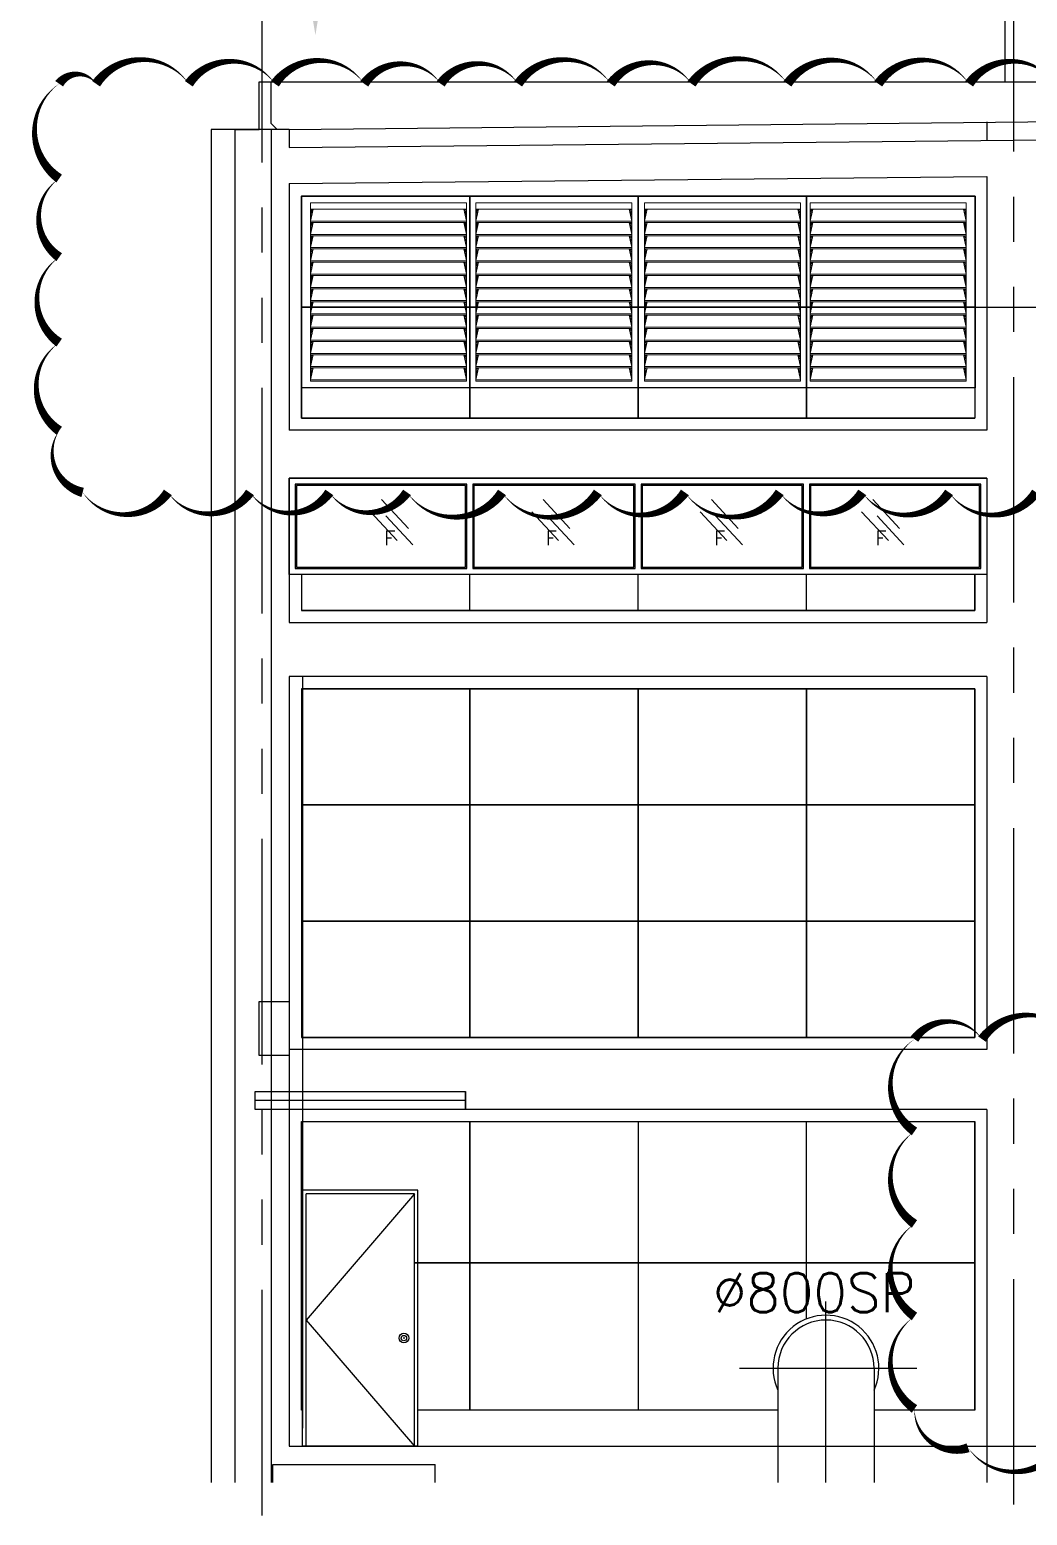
# Model space of a CAD drawing. Header units: inches. Extents: x 10298 to 58665, y -34908 to 21181.
# Drawn here: x 10359 to 18656, y -34908 to -22555 of the extents above; entities that cross this region are included whole.
import ezdxf
from ezdxf import colors
from ezdxf.entities.mleader import LeaderData, LeaderLine
from ezdxf.math import Vec2, Vec3

# ---------------------------------------------------------------- set-up
doc = ezdxf.new("R2010")
doc.units = ezdxf.units.IN
doc.header["$MEASUREMENT"] = 0
for name, pattern in [('CENTER', [2, 1.25, -0.25, 0.25, -0.25]), ('HIDDEN', [0.375, 0.25, -0.125]), ('HIDDEN2', [0.1875, 0.125, -0.0625]), ('PHANTOM', [2.5, 1.25, -0.25, 0.25, -0.25, 0.25, -0.25])]:
    doc.linetypes.add(name, pattern=pattern)
for name, color, linetype in [('1', 1, 'CENTER'), ('M-DIM', 8, 'Continuous'), ('M-HVAC-DUCT-NEW', 5, 'Continuous'), ('M-HVAC-PIPE-NEW', 6, 'HIDDEN2'), ('M-X-BKGD', 8, 'Continuous')]:
    doc.layers.add(name, color=color, linetype=linetype)
doc.layers.add('grid nos', color=253, linetype='Continuous', lineweight=0)
doc.styles.add('RomanS', font='romans.shx', dxfattribs={"width": 0.8})
doc.styles.add('SIMPLEX', font='simplex.shx')

# ---------------------------------------------------------------- blocks, each defined once
blk = doc.blocks.new('GRID 2')
at = {"layer": 'M-DIM', "linetype": 'PHANTOM', "ltscale": 1500}
for p, q in [((25732, -24502), (25732, -5108)), ((31982, -24412), (31982, -5108))]:
    blk.add_line(p, q, dxfattribs=at)
blk = doc.blocks.new('LOUVER 5')
at = {"color": 170, "ltscale": 10000}
blk.add_line((33449, 71081), (27841, 71081), dxfattribs=at)
at = {"layer": '1', "color": 170, "lineweight": 0}
for p, q in [((33442, 72675), (27841, 72675)), ((27841, 71081), (27841, 72675)), ((27841, 72675), (33449, 72675)), ((33449, 72675), (33449, 71081)), ((27918, 72620), (29216, 72620)), ((27918, 72620), (27918, 71136)), ((27918, 72620), (27918, 71136)), ((27918, 72565), (29216, 72565)), ((29216, 72620), (29216, 71136)), ((29293, 72620), (30590, 72620)), ((29293, 72620), (29293, 71136)), ((29293, 72565), (30590, 72565)), ((30590, 71136), (30590, 72620)), ((30590, 72620), (30590, 71136)), ((30695, 72620), (31992, 72620)), ((30695, 72620), (31992, 72620)), ((30695, 72620), (30695, 71136)), ((30695, 72565), (31992, 72565)), ((31992, 71136), (31992, 72620)), ((31992, 72620), (31992, 71136)), ((32075, 72620), (33372, 72620)), ((32075, 72620), (32075, 71136)), ((32075, 72620), (32075, 71136)), ((32075, 72565), (33372, 72565)), ((33372, 72620), (33372, 71136)), ((27918, 72466), (29216, 72466)), ((27918, 72455), (29216, 72455)), ((29293, 72466), (30590, 72466)), ((29293, 72455), (30590, 72455)), ((30695, 72466), (31992, 72466)), ((30695, 72455), (31992, 72455)), ((32075, 72466), (33372, 72466)), ((32075, 72455), (33372, 72455)), ((27918, 72356), (29216, 72356)), ((27918, 72345), (29216, 72345)), ((29293, 72356), (30590, 72356)), ((29293, 72345), (30590, 72345)), ((30695, 72356), (31992, 72356)), ((30695, 72345), (31992, 72345)), ((32075, 72356), (33372, 72356)), ((32075, 72345), (33372, 72345)), ((27918, 72246), (29216, 72246)), ((27918, 72235), (29216, 72235)), ((29293, 72246), (30590, 72246)), ((29293, 72235), (30590, 72235)), ((30695, 72246), (31992, 72246)), ((30695, 72235), (31992, 72235)), ((32075, 72246), (33372, 72246)), ((32075, 72235), (33372, 72235)), ((27918, 72136), (29216, 72136)), ((27918, 72125), (29216, 72125)), ((27918, 72026), (29216, 72026)), ((29293, 72136), (30590, 72136)), ((29293, 72125), (30590, 72125)), ((29293, 72026), (30590, 72026)), ((30695, 72136), (31992, 72136)), ((30695, 72125), (31992, 72125)), ((30695, 72026), (31992, 72026)), ((32075, 72136), (33372, 72136)), ((32075, 72125), (33372, 72125)), ((32075, 72026), (33372, 72026)), ((27918, 72015), (29216, 72015)), ((27918, 71916), (29216, 71916)), ((27918, 71905), (29216, 71905)), ((29293, 72015), (30590, 72015)), ((29293, 71916), (30590, 71916)), ((29293, 71905), (30590, 71905)), ((30695, 72015), (31992, 72015)), ((30695, 71916), (31992, 71916)), ((30695, 71905), (31992, 71905)), ((32075, 72015), (33372, 72015)), ((32075, 71916), (33372, 71916)), ((32075, 71905), (33372, 71905)), ((27918, 71806), (29216, 71806)), ((27918, 71795), (29216, 71795)), ((29293, 71806), (30590, 71806)), ((29293, 71795), (30590, 71795)), ((30695, 71806), (31992, 71806)), ((30695, 71795), (31992, 71795)), ((32075, 71806), (33372, 71806)), ((32075, 71795), (33372, 71795)), ((27918, 71696), (29216, 71696)), ((27918, 71685), (29216, 71685)), ((29293, 71696), (30590, 71696)), ((29293, 71685), (30590, 71685)), ((30695, 71696), (31992, 71696)), ((30695, 71685), (31992, 71685)), ((32075, 71696), (33372, 71696)), ((32075, 71685), (33372, 71685)), ((27918, 71586), (29216, 71586)), ((27918, 71575), (29216, 71575)), ((29293, 71586), (30590, 71586)), ((29293, 71575), (30590, 71575)), ((30695, 71586), (31992, 71586)), ((30695, 71575), (31992, 71575)), ((32075, 71586), (33372, 71586)), ((32075, 71575), (33372, 71575)), ((27918, 71477), (29216, 71477)), ((27918, 71466), (29216, 71466)), ((29293, 71477), (30590, 71477)), ((29293, 71466), (30590, 71466)), ((30695, 71477), (31992, 71477)), ((30695, 71466), (31992, 71466)), ((32075, 71477), (33372, 71477)), ((32075, 71466), (33372, 71466)), ((27918, 71367), (29216, 71367)), ((27918, 71356), (29216, 71356)), ((29293, 71367), (30590, 71367)), ((29293, 71356), (30590, 71356)), ((30695, 71367), (31992, 71367)), ((30695, 71356), (31992, 71356)), ((32075, 71367), (33372, 71367)), ((32075, 71356), (33372, 71356)), ((27918, 71257), (29216, 71257)), ((27918, 71246), (29216, 71246)), ((29293, 71257), (30590, 71257)), ((29293, 71246), (30590, 71246)), ((30695, 71257), (31992, 71257)), ((30695, 71246), (31992, 71246)), ((32075, 71257), (33372, 71257)), ((32075, 71246), (33372, 71246)), ((27918, 71147), (29216, 71147)), ((27918, 71136), (29216, 71136)), ((29293, 71147), (30590, 71147)), ((29293, 71136), (30590, 71136)), ((30695, 71147), (31992, 71147)), ((30695, 71136), (31992, 71136)), ((32075, 71147), (33372, 71147)), ((32075, 71136), (33372, 71136))]:
    blk.add_line(p, q, dxfattribs=at)
at = {"layer": 'grid nos', "color": 170, "linetype": 'Continuous', "ltscale": 10000}
for p, q in [((27918, 72556), (27928, 72565)), ((27918, 72541), (27940, 72563)), ((27918, 72527), (27935, 72544)), ((27918, 72512), (27931, 72525)), ((29194, 72563), (29196, 72565)), ((29197, 72551), (29210, 72565)), ((29199, 72539), (29216, 72556)), ((29202, 72527), (29216, 72541)), ((29205, 72516), (29216, 72527)), ((29207, 72504), (29216, 72512)), ((29293, 72556), (29302, 72565)), ((29293, 72541), (29314, 72563)), ((29293, 72527), (29310, 72544)), ((29293, 72512), (29306, 72525)), ((30569, 72563), (30570, 72565)), ((30571, 72551), (30585, 72565)), ((30574, 72539), (30590, 72556)), ((30576, 72527), (30590, 72541)), ((30579, 72516), (30590, 72527)), ((30582, 72504), (30590, 72512)), ((30695, 72556), (30704, 72565)), ((30695, 72541), (30716, 72563)), ((30695, 72527), (30712, 72544)), ((30695, 72512), (30708, 72525)), ((31970, 72563), (31972, 72565)), ((31973, 72551), (31987, 72565)), ((31976, 72539), (31992, 72556)), ((31978, 72527), (31992, 72541)), ((31981, 72516), (31992, 72527)), ((31984, 72504), (31992, 72512)), ((32075, 72556), (32084, 72565)), ((32075, 72541), (32096, 72563)), ((32075, 72527), (32092, 72544)), ((32075, 72512), (32088, 72525)), ((33350, 72563), (33352, 72565)), ((33353, 72551), (33367, 72565)), ((33356, 72539), (33372, 72556)), ((33358, 72527), (33372, 72541)), ((33361, 72516), (33372, 72527)), ((33364, 72504), (33372, 72512)), ((27918, 72497), (27927, 72506)), ((27918, 72483), (27923, 72488)), ((27918, 72468), (27919, 72469)), ((27918, 72454), (27920, 72455)), ((27918, 72439), (27934, 72455)), ((27918, 72424), (27938, 72444)), ((27918, 72410), (27934, 72425)), ((27918, 72395), (27929, 72407)), ((27918, 72381), (27925, 72388)), ((29195, 72448), (29203, 72455)), ((29198, 72436), (29216, 72454)), ((29201, 72424), (29216, 72439)), ((29203, 72412), (29216, 72424)), ((29206, 72400), (29216, 72410)), ((29209, 72388), (29216, 72395)), ((29210, 72492), (29216, 72497)), ((29213, 72480), (29216, 72483)), ((29215, 72468), (29216, 72468)), ((29293, 72497), (29302, 72506)), ((29293, 72483), (29297, 72488)), ((29293, 72468), (29293, 72469)), ((29293, 72454), (29294, 72455)), ((29293, 72439), (29309, 72455)), ((29293, 72424), (29312, 72444)), ((29293, 72410), (29308, 72425)), ((29293, 72395), (29304, 72407)), ((29293, 72381), (29300, 72388)), ((30570, 72448), (30577, 72455)), ((30572, 72436), (30590, 72454)), ((30575, 72424), (30590, 72439)), ((30578, 72412), (30590, 72424)), ((30580, 72400), (30590, 72410)), ((30583, 72388), (30590, 72395)), ((30584, 72492), (30590, 72497)), ((30587, 72480), (30590, 72483)), ((30590, 72468), (30590, 72468)), ((30695, 72497), (30703, 72506)), ((30695, 72483), (30699, 72488)), ((30695, 72468), (30695, 72469)), ((30695, 72454), (30696, 72455)), ((30695, 72439), (30711, 72455)), ((30695, 72424), (30714, 72444)), ((30695, 72410), (30710, 72425)), ((30695, 72395), (30706, 72407)), ((30695, 72381), (30702, 72388)), ((31972, 72448), (31979, 72455)), ((31974, 72436), (31992, 72454)), ((31977, 72424), (31992, 72439)), ((31980, 72412), (31992, 72424)), ((31982, 72400), (31992, 72410)), ((31985, 72388), (31992, 72395)), ((31986, 72492), (31992, 72497)), ((31989, 72480), (31992, 72483)), ((31992, 72468), (31992, 72468)), ((32075, 72497), (32083, 72506)), ((32075, 72483), (32079, 72488)), ((32075, 72468), (32075, 72469)), ((32075, 72454), (32076, 72455)), ((32075, 72439), (32091, 72455)), ((32075, 72424), (32094, 72444)), ((32075, 72410), (32090, 72425)), ((32075, 72395), (32086, 72407)), ((32075, 72381), (32082, 72388)), ((33352, 72448), (33359, 72455)), ((33354, 72436), (33372, 72454)), ((33357, 72424), (33372, 72439)), ((33360, 72412), (33372, 72424)), ((33362, 72400), (33372, 72410)), ((33365, 72388), (33372, 72395)), ((33366, 72492), (33372, 72497)), ((33369, 72480), (33372, 72483)), ((33372, 72468), (33372, 72468)), ((27918, 72366), (27921, 72369)), ((27918, 72337), (27926, 72345)), ((27918, 72322), (27940, 72344)), ((27918, 72308), (27936, 72325)), ((27918, 72293), (27932, 72307)), ((27918, 72279), (27927, 72288)), ((27918, 72264), (27923, 72269)), ((29194, 72344), (29195, 72345)), ((29196, 72332), (29209, 72345)), ((29199, 72321), (29216, 72337)), ((29202, 72309), (29216, 72322)), ((29204, 72297), (29216, 72308)), ((29207, 72285), (29216, 72293)), ((29210, 72273), (29216, 72279)), ((29211, 72376), (29216, 72381)), ((29212, 72261), (29216, 72264)), ((29214, 72364), (29216, 72366)), ((29293, 72366), (29295, 72369)), ((29293, 72337), (29301, 72345)), ((29293, 72322), (29314, 72344)), ((29293, 72308), (29310, 72325)), ((29293, 72293), (29306, 72307)), ((29293, 72279), (29302, 72288)), ((29293, 72264), (29298, 72269)), ((30568, 72344), (30569, 72345)), ((30571, 72332), (30584, 72345)), ((30574, 72321), (30590, 72337)), ((30576, 72309), (30590, 72322)), ((30579, 72297), (30590, 72308)), ((30582, 72285), (30590, 72293)), ((30584, 72273), (30590, 72279)), ((30586, 72376), (30590, 72381)), ((30587, 72261), (30590, 72264)), ((30588, 72364), (30590, 72366)), ((30695, 72366), (30697, 72369)), ((30695, 72337), (30703, 72345)), ((30695, 72322), (30716, 72344)), ((30695, 72308), (30712, 72325)), ((30695, 72293), (30708, 72307)), ((30695, 72279), (30704, 72288)), ((30695, 72264), (30700, 72269)), ((31970, 72344), (31971, 72345)), ((31973, 72332), (31986, 72345)), ((31976, 72321), (31992, 72337)), ((31978, 72309), (31992, 72322)), ((31981, 72297), (31992, 72308)), ((31983, 72285), (31992, 72293)), ((31986, 72273), (31992, 72279)), ((31988, 72376), (31992, 72381)), ((31989, 72261), (31992, 72264)), ((31990, 72364), (31992, 72366)), ((32075, 72366), (32077, 72369)), ((32075, 72337), (32083, 72345)), ((32075, 72322), (32096, 72344)), ((32075, 72308), (32092, 72325)), ((32075, 72293), (32088, 72307)), ((32075, 72279), (32084, 72288)), ((32075, 72264), (32080, 72269)), ((33350, 72344), (33351, 72345)), ((33353, 72332), (33366, 72345)), ((33355, 72321), (33372, 72337)), ((33358, 72309), (33372, 72322)), ((33361, 72297), (33372, 72308)), ((33363, 72285), (33372, 72293)), ((33366, 72273), (33372, 72279)), ((33368, 72376), (33372, 72381)), ((33369, 72261), (33372, 72264)), ((33370, 72364), (33372, 72366)), ((27918, 72250), (27919, 72250)), ((27918, 72235), (27918, 72235)), ((27918, 72220), (27933, 72235)), ((27918, 72206), (27938, 72226)), ((27918, 72191), (27934, 72207)), ((27918, 72177), (27930, 72188)), ((27918, 72162), (27926, 72169)), ((27918, 72147), (27921, 72151)), ((29195, 72229), (29201, 72235)), ((29198, 72217), (29216, 72235)), ((29200, 72205), (29216, 72220)), ((29203, 72193), (29216, 72206)), ((29206, 72181), (29216, 72191)), ((29208, 72169), (29216, 72177)), ((29211, 72157), (29216, 72162)), ((29214, 72145), (29216, 72148)), ((29215, 72249), (29216, 72250)), ((29293, 72250), (29294, 72250)), ((29293, 72235), (29293, 72235)), ((29293, 72220), (29307, 72235)), ((29293, 72206), (29312, 72226)), ((29293, 72191), (29308, 72207)), ((29293, 72177), (29304, 72188)), ((29293, 72162), (29300, 72169)), ((29293, 72147), (29296, 72151)), ((30569, 72229), (30576, 72235)), ((30572, 72217), (30590, 72235)), ((30575, 72205), (30590, 72220)), ((30577, 72193), (30590, 72206)), ((30580, 72181), (30590, 72191)), ((30583, 72169), (30590, 72177)), ((30585, 72157), (30590, 72162)), ((30588, 72145), (30590, 72148)), ((30589, 72249), (30590, 72250)), ((30695, 72250), (30696, 72250)), ((30695, 72235), (30695, 72235)), ((30695, 72220), (30709, 72235)), ((30695, 72206), (30714, 72226)), ((30695, 72191), (30710, 72207)), ((30695, 72177), (30706, 72188)), ((30695, 72162), (30702, 72169)), ((30695, 72147), (30698, 72151)), ((31971, 72229), (31978, 72235)), ((31974, 72217), (31992, 72235)), ((31977, 72205), (31992, 72220)), ((31979, 72193), (31992, 72206)), ((31982, 72181), (31992, 72191)), ((31985, 72169), (31992, 72177)), ((31987, 72157), (31992, 72162)), ((31990, 72145), (31992, 72148)), ((31991, 72249), (31992, 72250)), ((32075, 72250), (32075, 72250)), ((32075, 72235), (32075, 72235)), ((32075, 72220), (32089, 72235)), ((32075, 72206), (32094, 72226)), ((32075, 72191), (32090, 72207)), ((32075, 72177), (32086, 72188)), ((32075, 72162), (32082, 72169)), ((32075, 72147), (32078, 72151)), ((33351, 72229), (33358, 72235)), ((33354, 72217), (33372, 72235)), ((33357, 72205), (33372, 72220)), ((33359, 72193), (33372, 72206)), ((33362, 72181), (33372, 72191)), ((33365, 72169), (33372, 72177)), ((33367, 72157), (33372, 72162)), ((33370, 72145), (33372, 72148)), ((33371, 72249), (33372, 72250)), ((27918, 72118), (27925, 72125)), ((27918, 72104), (27940, 72125)), ((27918, 72089), (27936, 72107)), ((27918, 72075), (27932, 72088)), ((27918, 72060), (27928, 72070)), ((27918, 72045), (27924, 72051)), ((27918, 72031), (27919, 72032)), ((29196, 72114), (29208, 72125)), ((29199, 72102), (29216, 72118)), ((29202, 72090), (29216, 72104)), ((29204, 72078), (29216, 72089)), ((29207, 72066), (29216, 72075)), ((29210, 72054), (29216, 72060)), ((29212, 72042), (29216, 72045)), ((29215, 72030), (29216, 72031)), ((29293, 72118), (29300, 72125)), ((29293, 72104), (29314, 72125)), ((29293, 72089), (29311, 72107)), ((29293, 72075), (29306, 72088)), ((29293, 72060), (29302, 72070)), ((29293, 72045), (29298, 72051)), ((29293, 72031), (29294, 72032)), ((30571, 72114), (30582, 72125)), ((30573, 72102), (30590, 72118)), ((30576, 72090), (30590, 72104)), ((30579, 72078), (30590, 72089)), ((30581, 72066), (30590, 72075)), ((30584, 72054), (30590, 72060)), ((30587, 72042), (30590, 72045)), ((30589, 72030), (30590, 72031)), ((30695, 72118), (30701, 72125)), ((30695, 72104), (30716, 72125)), ((30695, 72089), (30713, 72107)), ((30695, 72075), (30708, 72088)), ((30695, 72060), (30704, 72070)), ((30695, 72045), (30700, 72051)), ((30695, 72031), (30696, 72032)), ((31973, 72114), (31984, 72125)), ((31975, 72102), (31992, 72118)), ((31978, 72090), (31992, 72104)), ((31981, 72078), (31992, 72089)), ((31983, 72066), (31992, 72075)), ((31986, 72054), (31992, 72060)), ((31989, 72042), (31992, 72045)), ((31991, 72030), (31992, 72031)), ((32075, 72118), (32081, 72125)), ((32075, 72104), (32096, 72125)), ((32075, 72089), (32092, 72107)), ((32075, 72075), (32088, 72088)), ((32075, 72060), (32084, 72070)), ((32075, 72045), (32080, 72051)), ((32075, 72031), (32076, 72032)), ((33353, 72114), (33364, 72125)), ((33355, 72102), (33372, 72118)), ((33358, 72090), (33372, 72104)), ((33361, 72078), (33372, 72089)), ((33363, 72066), (33372, 72075)), ((33366, 72054), (33372, 72060)), ((33368, 72042), (33372, 72045)), ((33371, 72030), (33372, 72031)), ((27918, 72002), (27932, 72015)), ((27918, 71987), (27938, 72007)), ((27918, 71973), (27934, 71989)), ((27918, 71958), (27930, 71970)), ((27918, 71943), (27926, 71951)), ((27918, 71929), (27922, 71932)), ((27918, 71900), (27924, 71905)), ((27918, 71885), (27938, 71905)), ((29195, 72010), (29200, 72015)), ((29196, 71895), (29207, 71905)), ((29197, 71998), (29215, 72015)), ((29199, 71883), (29216, 71900)), ((29200, 71986), (29216, 72002)), ((29203, 71974), (29216, 71987)), ((29205, 71962), (29216, 71973)), ((29208, 71950), (29216, 71958)), ((29211, 71938), (29216, 71943)), ((29213, 71927), (29216, 71929)), ((29293, 72002), (29306, 72015)), ((29293, 71987), (29313, 72007)), ((29293, 71973), (29309, 71989)), ((29293, 71958), (29305, 71970)), ((29293, 71943), (29300, 71951)), ((29293, 71929), (29296, 71932)), ((29293, 71900), (29298, 71905)), ((29293, 71885), (29313, 71905)), ((30569, 72010), (30574, 72015)), ((30570, 71895), (30581, 71905)), ((30572, 71998), (30589, 72015)), ((30573, 71883), (30590, 71900)), ((30575, 71986), (30590, 72002)), ((30577, 71974), (30590, 71987)), ((30580, 71962), (30590, 71973)), ((30583, 71950), (30590, 71958)), ((30585, 71938), (30590, 71943)), ((30588, 71927), (30590, 71929)), ((30695, 72002), (30708, 72015)), ((30695, 71987), (30715, 72007)), ((30695, 71973), (30711, 71989)), ((30695, 71958), (30706, 71970)), ((30695, 71943), (30702, 71951)), ((30695, 71929), (30698, 71932)), ((30695, 71900), (30700, 71905)), ((30695, 71885), (30715, 71905)), ((31971, 72010), (31976, 72015)), ((31972, 71895), (31983, 71905)), ((31974, 71998), (31991, 72015)), ((31975, 71883), (31992, 71900)), ((31977, 71986), (31992, 72002)), ((31979, 71974), (31992, 71987)), ((31982, 71962), (31992, 71973)), ((31984, 71950), (31992, 71958)), ((31987, 71938), (31992, 71943)), ((31990, 71927), (31992, 71929)), ((32075, 72002), (32088, 72015)), ((32075, 71987), (32095, 72007)), ((32075, 71973), (32091, 71989)), ((32075, 71958), (32086, 71970)), ((32075, 71943), (32082, 71951)), ((32075, 71929), (32078, 71932)), ((32075, 71900), (32080, 71905)), ((32075, 71885), (32095, 71905)), ((33351, 72010), (33356, 72015)), ((33352, 71895), (33363, 71905)), ((33354, 71998), (33371, 72015)), ((33355, 71883), (33372, 71900)), ((33356, 71986), (33372, 72002)), ((33359, 71974), (33372, 71987)), ((33362, 71962), (33372, 71973)), ((33364, 71950), (33372, 71958)), ((33367, 71938), (33372, 71943)), ((33370, 71927), (33372, 71929)), ((27918, 71871), (27936, 71889)), ((27918, 71856), (27932, 71870)), ((27918, 71841), (27928, 71851)), ((27918, 71827), (27924, 71833)), ((27918, 71812), (27920, 71814)), ((27918, 71783), (27931, 71795)), ((27918, 71768), (27939, 71789)), ((27918, 71754), (27935, 71770)), ((29195, 71791), (29199, 71795)), ((29197, 71779), (29213, 71795)), ((29200, 71767), (29216, 71783)), ((29201, 71871), (29216, 71885)), ((29204, 71859), (29216, 71871)), ((29207, 71847), (29216, 71856)), ((29209, 71835), (29216, 71841)), ((29212, 71823), (29216, 71827)), ((29215, 71811), (29216, 71812)), ((29293, 71871), (29311, 71889)), ((29293, 71856), (29307, 71870)), ((29293, 71841), (29303, 71851)), ((29293, 71827), (29298, 71833)), ((29293, 71812), (29294, 71814)), ((29293, 71783), (29305, 71795)), ((29293, 71768), (29313, 71789)), ((29293, 71754), (29309, 71770)), ((30569, 71791), (30573, 71795)), ((30572, 71779), (30588, 71795)), ((30574, 71767), (30590, 71783)), ((30576, 71871), (30590, 71885)), ((30578, 71859), (30590, 71871)), ((30581, 71847), (30590, 71856)), ((30584, 71835), (30590, 71841)), ((30586, 71823), (30590, 71827)), ((30589, 71811), (30590, 71812)), ((30695, 71871), (30713, 71889)), ((30695, 71856), (30709, 71870)), ((30695, 71841), (30705, 71851)), ((30695, 71827), (30700, 71833)), ((30695, 71812), (30696, 71814)), ((30695, 71783), (30707, 71795)), ((30695, 71768), (30715, 71789)), ((30695, 71754), (30711, 71770)), ((31971, 71791), (31975, 71795)), ((31974, 71779), (31990, 71795)), ((31976, 71767), (31992, 71783)), ((31978, 71871), (31992, 71885)), ((31980, 71859), (31992, 71871)), ((31983, 71847), (31992, 71856)), ((31986, 71835), (31992, 71841)), ((31988, 71823), (31992, 71827)), ((31991, 71811), (31992, 71812)), ((32075, 71871), (32093, 71889)), ((32075, 71856), (32089, 71870)), ((32075, 71841), (32084, 71851)), ((32075, 71827), (32080, 71833)), ((32075, 71812), (32076, 71814)), ((32075, 71783), (32087, 71795)), ((32075, 71768), (32095, 71789)), ((32075, 71754), (32091, 71770)), ((33351, 71791), (33355, 71795)), ((33354, 71779), (33370, 71795)), ((33356, 71767), (33372, 71783)), ((33358, 71871), (33372, 71885)), ((33360, 71859), (33372, 71871)), ((33363, 71847), (33372, 71856)), ((33366, 71835), (33372, 71841)), ((33368, 71823), (33372, 71827)), ((33371, 71811), (33372, 71812)), ((27918, 71739), (27930, 71752)), ((27918, 71725), (27926, 71733)), ((27918, 71710), (27922, 71714)), ((27918, 71681), (27923, 71685)), ((27918, 71666), (27937, 71685)), ((27918, 71652), (27937, 71671)), ((27918, 71637), (27933, 71652)), ((29196, 71676), (29205, 71685)), ((29198, 71664), (29216, 71681)), ((29201, 71652), (29216, 71666)), ((29203, 71755), (29216, 71768)), ((29204, 71640), (29216, 71652)), ((29205, 71743), (29216, 71754)), ((29208, 71732), (29216, 71739)), ((29210, 71720), (29216, 71725)), ((29213, 71708), (29216, 71710)), ((29293, 71739), (29305, 71752)), ((29293, 71725), (29301, 71733)), ((29293, 71710), (29297, 71714)), ((29293, 71681), (29297, 71685)), ((29293, 71666), (29312, 71685)), ((29293, 71652), (29311, 71671)), ((29293, 71637), (29307, 71652)), ((30570, 71676), (30580, 71685)), ((30573, 71664), (30590, 71681)), ((30576, 71652), (30590, 71666)), ((30577, 71755), (30590, 71768)), ((30578, 71640), (30590, 71652)), ((30580, 71743), (30590, 71754)), ((30582, 71732), (30590, 71739)), ((30585, 71720), (30590, 71725)), ((30588, 71708), (30590, 71710)), ((30695, 71739), (30707, 71752)), ((30695, 71725), (30703, 71733)), ((30695, 71710), (30698, 71714)), ((30695, 71681), (30699, 71685)), ((30695, 71666), (30714, 71685)), ((30695, 71652), (30713, 71671)), ((30695, 71637), (30709, 71652)), ((31972, 71676), (31982, 71685)), ((31975, 71664), (31992, 71681)), ((31977, 71652), (31992, 71666)), ((31979, 71755), (31992, 71768)), ((31980, 71640), (31992, 71652)), ((31982, 71743), (31992, 71754)), ((31984, 71732), (31992, 71739)), ((31987, 71720), (31992, 71725)), ((31990, 71708), (31992, 71710)), ((32075, 71739), (32087, 71752)), ((32075, 71725), (32083, 71733)), ((32075, 71710), (32078, 71714)), ((32075, 71681), (32079, 71685)), ((32075, 71666), (32094, 71685)), ((32075, 71652), (32093, 71671)), ((32075, 71637), (32089, 71652)), ((33352, 71676), (33362, 71685)), ((33355, 71664), (33372, 71681)), ((33357, 71652), (33372, 71666)), ((33359, 71755), (33372, 71768)), ((33360, 71640), (33372, 71652)), ((33362, 71743), (33372, 71754)), ((33364, 71732), (33372, 71739)), ((33367, 71720), (33372, 71725)), ((33369, 71708), (33372, 71710)), ((27918, 71623), (27929, 71633)), ((27918, 71608), (27924, 71614)), ((27918, 71594), (27920, 71596)), ((27918, 71564), (27929, 71575)), ((27918, 71550), (27939, 71571)), ((27918, 71535), (27935, 71552)), ((27918, 71521), (27931, 71533)), ((29194, 71572), (29198, 71575)), ((29197, 71560), (29212, 71575)), ((29200, 71548), (29216, 71564)), ((29202, 71536), (29216, 71550)), ((29205, 71525), (29216, 71535)), ((29206, 71628), (29216, 71637)), ((29209, 71616), (29216, 71623)), ((29212, 71604), (29216, 71608)), ((29214, 71592), (29216, 71594)), ((29293, 71623), (29303, 71633)), ((29293, 71608), (29299, 71614)), ((29293, 71594), (29295, 71596)), ((29293, 71564), (29304, 71575)), ((29293, 71550), (29314, 71571)), ((29293, 71535), (29309, 71552)), ((29293, 71521), (29305, 71533)), ((30569, 71572), (30572, 71575)), ((30571, 71560), (30587, 71575)), ((30574, 71548), (30590, 71564)), ((30577, 71536), (30590, 71550)), ((30579, 71525), (30590, 71535)), ((30581, 71628), (30590, 71637)), ((30584, 71616), (30590, 71623)), ((30586, 71604), (30590, 71608)), ((30589, 71592), (30590, 71594)), ((30695, 71623), (30705, 71633)), ((30695, 71608), (30701, 71614)), ((30695, 71594), (30697, 71596)), ((30695, 71564), (30706, 71575)), ((30695, 71550), (30715, 71571)), ((30695, 71535), (30711, 71552)), ((30695, 71521), (30707, 71533)), ((31971, 71572), (31974, 71575)), ((31973, 71560), (31989, 71575)), ((31976, 71548), (31992, 71564)), ((31979, 71536), (31992, 71550)), ((31981, 71525), (31992, 71535)), ((31983, 71628), (31992, 71637)), ((31985, 71616), (31992, 71623)), ((31988, 71604), (31992, 71608)), ((31991, 71592), (31992, 71594)), ((32075, 71623), (32085, 71633)), ((32075, 71608), (32081, 71614)), ((32075, 71594), (32077, 71596)), ((32075, 71564), (32086, 71575)), ((32075, 71550), (32095, 71571)), ((32075, 71535), (32091, 71552)), ((32075, 71521), (32087, 71533)), ((33351, 71572), (33354, 71575)), ((33353, 71560), (33368, 71575)), ((33356, 71548), (33372, 71564)), ((33359, 71536), (33372, 71550)), ((33361, 71525), (33372, 71535)), ((33363, 71628), (33372, 71637)), ((33365, 71616), (33372, 71623)), ((33368, 71604), (33372, 71608)), ((33371, 71592), (33372, 71594)), ((27918, 71506), (27927, 71514)), ((27918, 71491), (27922, 71496)), ((27918, 71477), (27918, 71477)), ((27918, 71462), (27921, 71466)), ((27918, 71448), (27936, 71466)), ((27918, 71433), (27937, 71452)), ((27918, 71419), (27933, 71433)), ((27918, 71404), (27929, 71415)), ((29196, 71457), (29204, 71466)), ((29198, 71445), (29216, 71462)), ((29201, 71433), (29216, 71448)), ((29204, 71421), (29216, 71433)), ((29206, 71409), (29216, 71419)), ((29208, 71513), (29216, 71521)), ((29209, 71397), (29216, 71404)), ((29210, 71501), (29216, 71506)), ((29213, 71489), (29216, 71491)), ((29216, 71477), (29216, 71477)), ((29293, 71506), (29301, 71514)), ((29293, 71491), (29297, 71496)), ((29293, 71477), (29293, 71477)), ((29293, 71462), (29296, 71466)), ((29293, 71448), (29310, 71466)), ((29293, 71433), (29312, 71452)), ((29293, 71419), (29307, 71433)), ((29293, 71404), (29303, 71415)), ((30570, 71457), (30579, 71466)), ((30573, 71445), (30590, 71462)), ((30575, 71433), (30590, 71448)), ((30578, 71421), (30590, 71433)), ((30581, 71409), (30590, 71419)), ((30582, 71513), (30590, 71521)), ((30583, 71397), (30590, 71404)), ((30585, 71501), (30590, 71506)), ((30587, 71489), (30590, 71491)), ((30590, 71477), (30590, 71477)), ((30695, 71506), (30703, 71514)), ((30695, 71491), (30699, 71496)), ((30695, 71477), (30695, 71477)), ((30695, 71462), (30698, 71466)), ((30695, 71448), (30712, 71466)), ((30695, 71433), (30714, 71452)), ((30695, 71419), (30709, 71433)), ((30695, 71404), (30705, 71415)), ((31972, 71457), (31981, 71466)), ((31975, 71445), (31992, 71462)), ((31977, 71433), (31992, 71448)), ((31980, 71421), (31992, 71433)), ((31983, 71409), (31992, 71419)), ((31984, 71513), (31992, 71521)), ((31985, 71397), (31992, 71404)), ((31987, 71501), (31992, 71506)), ((31989, 71489), (31992, 71491)), ((31992, 71477), (31992, 71477)), ((32075, 71506), (32083, 71514)), ((32075, 71491), (32079, 71496)), ((32075, 71477), (32075, 71477)), ((32075, 71462), (32078, 71466)), ((32075, 71448), (32092, 71466)), ((32075, 71433), (32094, 71452)), ((32075, 71419), (32089, 71433)), ((32075, 71404), (32085, 71415)), ((33352, 71457), (33361, 71466)), ((33355, 71445), (33372, 71462)), ((33357, 71433), (33372, 71448)), ((33360, 71421), (33372, 71433)), ((33363, 71409), (33372, 71419)), ((33364, 71513), (33372, 71521)), ((33365, 71397), (33372, 71404)), ((33367, 71501), (33372, 71506)), ((33369, 71489), (33372, 71491)), ((33372, 71477), (33372, 71477)), ((27918, 71389), (27925, 71396)), ((27918, 71375), (27921, 71377)), ((27918, 71346), (27928, 71356)), ((27918, 71331), (27939, 71352)), ((27918, 71317), (27935, 71334)), ((27918, 71302), (27931, 71315)), ((27918, 71287), (27927, 71296)), ((27918, 71273), (27923, 71277)), ((29194, 71353), (29196, 71356)), ((29197, 71341), (29211, 71356)), ((29199, 71330), (29216, 71346)), ((29202, 71318), (29216, 71331)), ((29205, 71306), (29216, 71317)), ((29207, 71294), (29216, 71302)), ((29210, 71282), (29216, 71287)), ((29211, 71385), (29216, 71389)), ((29214, 71373), (29216, 71375)), ((29293, 71389), (29299, 71396)), ((29293, 71375), (29295, 71377)), ((29293, 71346), (29302, 71356)), ((29293, 71331), (29314, 71352)), ((29293, 71317), (29310, 71334)), ((29293, 71302), (29306, 71315)), ((29293, 71287), (29301, 71296)), ((29293, 71273), (29297, 71277)), ((30569, 71353), (30571, 71356)), ((30571, 71341), (30585, 71356)), ((30574, 71330), (30590, 71346)), ((30577, 71318), (30590, 71331)), ((30579, 71306), (30590, 71317)), ((30582, 71294), (30590, 71302)), ((30584, 71282), (30590, 71287)), ((30586, 71385), (30590, 71389)), ((30589, 71373), (30590, 71375)), ((30695, 71389), (30701, 71396)), ((30695, 71375), (30697, 71377)), ((30695, 71346), (30704, 71356)), ((30695, 71331), (30716, 71352)), ((30695, 71317), (30712, 71334)), ((30695, 71302), (30708, 71315)), ((30695, 71287), (30703, 71296)), ((30695, 71273), (30699, 71277)), ((31971, 71353), (31973, 71356)), ((31973, 71341), (31987, 71356)), ((31976, 71330), (31992, 71346)), ((31978, 71318), (31992, 71331)), ((31981, 71306), (31992, 71317)), ((31984, 71294), (31992, 71302)), ((31986, 71282), (31992, 71287)), ((31988, 71385), (31992, 71389)), ((31991, 71373), (31992, 71375)), ((32075, 71389), (32081, 71396)), ((32075, 71375), (32077, 71377)), ((32075, 71346), (32084, 71356)), ((32075, 71331), (32096, 71352)), ((32075, 71317), (32092, 71334)), ((32075, 71302), (32087, 71315)), ((32075, 71287), (32083, 71296)), ((32075, 71273), (32079, 71277)), ((33350, 71353), (33353, 71356)), ((33353, 71341), (33367, 71356)), ((33356, 71330), (33372, 71346)), ((33358, 71318), (33372, 71331)), ((33361, 71306), (33372, 71317)), ((33364, 71294), (33372, 71302)), ((33366, 71282), (33372, 71287)), ((33368, 71385), (33372, 71389)), ((33370, 71373), (33372, 71375)), ((27918, 71258), (27919, 71259)), ((27918, 71244), (27920, 71246)), ((27918, 71229), (27935, 71246)), ((27918, 71214), (27938, 71234)), ((27918, 71200), (27933, 71215)), ((27918, 71185), (27929, 71196)), ((27918, 71171), (27925, 71178)), ((27918, 71156), (27921, 71159)), ((29195, 71238), (29203, 71246)), ((29198, 71226), (29216, 71244)), ((29201, 71214), (29216, 71229)), ((29203, 71202), (29216, 71215)), ((29206, 71190), (29216, 71200)), ((29209, 71178), (29216, 71185)), ((29211, 71166), (29216, 71171)), ((29213, 71270), (29216, 71273)), ((29214, 71154), (29216, 71156)), ((29215, 71258), (29216, 71258)), ((29293, 71258), (29293, 71259)), ((29293, 71244), (29295, 71246)), ((29293, 71229), (29309, 71246)), ((29293, 71214), (29312, 71234)), ((29293, 71200), (29308, 71215)), ((29293, 71185), (29304, 71196)), ((29293, 71171), (29300, 71178)), ((29293, 71156), (29295, 71159)), ((30570, 71238), (30577, 71246)), ((30572, 71226), (30590, 71244)), ((30575, 71214), (30590, 71229)), ((30578, 71202), (30590, 71215)), ((30580, 71190), (30590, 71200)), ((30583, 71178), (30590, 71185)), ((30586, 71166), (30590, 71171)), ((30587, 71270), (30590, 71273)), ((30588, 71154), (30590, 71156)), ((30590, 71258), (30590, 71258)), ((30695, 71258), (30695, 71259)), ((30695, 71244), (30697, 71246)), ((30695, 71229), (30711, 71246)), ((30695, 71214), (30714, 71234)), ((30695, 71200), (30710, 71215)), ((30695, 71185), (30706, 71196)), ((30695, 71171), (30701, 71178)), ((30695, 71156), (30697, 71159)), ((31972, 71238), (31979, 71246)), ((31974, 71226), (31992, 71244)), ((31977, 71214), (31992, 71229)), ((31980, 71202), (31992, 71215)), ((31982, 71190), (31992, 71200)), ((31985, 71178), (31992, 71185)), ((31988, 71166), (31992, 71171)), ((31989, 71270), (31992, 71273)), ((31990, 71154), (31992, 71156)), ((31992, 71258), (31992, 71258)), ((32075, 71258), (32075, 71259)), ((32075, 71244), (32076, 71246)), ((32075, 71229), (32091, 71246)), ((32075, 71214), (32094, 71234)), ((32075, 71200), (32090, 71215)), ((32075, 71185), (32086, 71196)), ((32075, 71171), (32081, 71178)), ((32075, 71156), (32077, 71159)), ((33352, 71238), (33359, 71246)), ((33354, 71226), (33372, 71244)), ((33357, 71214), (33372, 71229)), ((33360, 71202), (33372, 71215)), ((33362, 71190), (33372, 71200)), ((33365, 71178), (33372, 71185)), ((33368, 71166), (33372, 71171)), ((33369, 71270), (33372, 71273)), ((33370, 71154), (33372, 71156)), ((33372, 71258), (33372, 71258))]:
    blk.add_line(p, q, dxfattribs=at)
at = {"layer": 'grid nos', "color": 170, "linetype": 'HIDDEN', "ltscale": 10000}
for p, q in [((27940, 72565), (27918, 72466)), ((29194, 72565), (29216, 72466)), ((29315, 72565), (29293, 72466)), ((30568, 72565), (30590, 72466)), ((30717, 72565), (30695, 72466)), ((31970, 72565), (31992, 72466)), ((32096, 72565), (32075, 72466)), ((33350, 72565), (33372, 72466)), ((27940, 72455), (27918, 72356)), ((29194, 72455), (29216, 72356)), ((29315, 72455), (29293, 72356)), ((30568, 72455), (30590, 72356)), ((30717, 72455), (30695, 72356)), ((31970, 72455), (31992, 72356)), ((32096, 72455), (32075, 72356)), ((33350, 72455), (33372, 72356)), ((27940, 72345), (27918, 72246)), ((29194, 72345), (29216, 72246)), ((29315, 72345), (29293, 72246)), ((30568, 72345), (30590, 72246)), ((30717, 72345), (30695, 72246)), ((31970, 72345), (31992, 72246)), ((32096, 72345), (32075, 72246)), ((33350, 72345), (33372, 72246)), ((27940, 72235), (27918, 72136)), ((29194, 72235), (29216, 72136)), ((29315, 72235), (29293, 72136)), ((30568, 72235), (30590, 72136)), ((30717, 72235), (30695, 72136)), ((31970, 72235), (31992, 72136)), ((32096, 72235), (32075, 72136)), ((33350, 72235), (33372, 72136)), ((27940, 72125), (27918, 72026)), ((29194, 72125), (29216, 72026)), ((29315, 72125), (29293, 72026)), ((30568, 72125), (30590, 72026)), ((30717, 72125), (30695, 72026)), ((31970, 72125), (31992, 72026)), ((32096, 72125), (32075, 72026)), ((33350, 72125), (33372, 72026)), ((27940, 72015), (27918, 71916)), ((27940, 71905), (27918, 71806)), ((29194, 72015), (29216, 71916)), ((29194, 71905), (29216, 71806)), ((29315, 72015), (29293, 71916)), ((29315, 71905), (29293, 71806)), ((30568, 72015), (30590, 71916)), ((30568, 71905), (30590, 71806)), ((30717, 72015), (30695, 71916)), ((30717, 71905), (30695, 71806)), ((31970, 72015), (31992, 71916)), ((31970, 71905), (31992, 71806)), ((32096, 72015), (32075, 71916)), ((32096, 71905), (32075, 71806)), ((33350, 72015), (33372, 71916)), ((33350, 71905), (33372, 71806)), ((27940, 71795), (27918, 71696)), ((29194, 71795), (29216, 71696)), ((29315, 71795), (29293, 71696)), ((30568, 71795), (30590, 71696)), ((30717, 71795), (30695, 71696)), ((31970, 71795), (31992, 71696)), ((32096, 71795), (32075, 71696)), ((33350, 71795), (33372, 71696)), ((27940, 71685), (27918, 71586)), ((29194, 71685), (29216, 71586)), ((29315, 71685), (29293, 71586)), ((30568, 71685), (30590, 71586)), ((30717, 71685), (30695, 71586)), ((31970, 71685), (31992, 71586)), ((32096, 71685), (32075, 71586)), ((33350, 71685), (33372, 71586)), ((27940, 71575), (27918, 71477)), ((29194, 71575), (29216, 71477)), ((29315, 71575), (29293, 71477)), ((30568, 71575), (30590, 71477)), ((30717, 71575), (30695, 71477)), ((31970, 71575), (31992, 71477)), ((32096, 71575), (32075, 71477)), ((33350, 71575), (33372, 71477)), ((27940, 71466), (27918, 71367)), ((29194, 71466), (29216, 71367)), ((29315, 71466), (29293, 71367)), ((30568, 71466), (30590, 71367)), ((30717, 71466), (30695, 71367)), ((31970, 71466), (31992, 71367)), ((32096, 71466), (32075, 71367)), ((33350, 71466), (33372, 71367)), ((27940, 71356), (27918, 71257)), ((29194, 71356), (29216, 71257)), ((29315, 71356), (29293, 71257)), ((30568, 71356), (30590, 71257)), ((30717, 71356), (30695, 71257)), ((31970, 71356), (31992, 71257)), ((32096, 71356), (32075, 71257)), ((33350, 71356), (33372, 71257)), ((27918, 71147), (27918, 71246)), ((27918, 71246), (27940, 71246)), ((27940, 71246), (27918, 71147)), ((29216, 71246), (29194, 71246)), ((29194, 71246), (29216, 71147)), ((29216, 71147), (29216, 71246)), ((29293, 71147), (29293, 71246)), ((29293, 71246), (29315, 71246)), ((29315, 71246), (29293, 71147)), ((30590, 71246), (30568, 71246)), ((30568, 71246), (30590, 71147)), ((30590, 71147), (30590, 71246)), ((30695, 71147), (30695, 71246)), ((30695, 71246), (30717, 71246)), ((30717, 71246), (30695, 71147)), ((31992, 71246), (31970, 71246)), ((31970, 71246), (31992, 71147)), ((31992, 71147), (31992, 71246)), ((32075, 71147), (32075, 71246)), ((32075, 71246), (32096, 71246)), ((32096, 71246), (32075, 71147)), ((33372, 71246), (33350, 71246)), ((33350, 71246), (33372, 71147)), ((33372, 71147), (33372, 71246))]:
    blk.add_line(p, q, dxfattribs=at)

msp = doc.modelspace()

# ---------------------------------------------------------------- linework, layer by layer
at = {"layer": 'M-HVAC-DUCT-NEW', "color": 2}
for points in [[(18889, -23004, 0, 80, 0.520567), (18172, -23004, 0, 80, 0.520567), (17416, -23004, 0, 80, 0.520567), (16661, -23004, 0, 80, 0.520567), (15863, -23004, 0, 80, 0.520567), (15192, -23004, 0, 80, 0.520567), (14421, -23004, 0, 80, 0.520567), (13777, -23004, 0, 80, 0.520567), (13141, -23004, 0, 80, 0.520567), (12398, -23004, 0, 80, 0.520567), (11682, -23004, 0, 80, 0.520567), (10911, -23004, 0, 80, 0.520567), (10604, -23004, 0, 80, 0.520567), (10604, -23792, 0, 80, 0.520567), (10604, -24446, 0, 80, 0.520567), (10604, -25157, 0, 80, 0.520567), (10604, -25889, 0, 80, 0.520567), (10799, -26402, 0, 80, 0.520567), (11508, -26402, 0, 80, 0.520567), (12191, -26402, 0, 80, 0.520567), (12851, -26402, 0, 80, 0.520567), (13497, -26402, 0, 80, 0.520567), (14287, -26402, 0, 80, 0.520567), (15084, -26402, 0, 80, 0.520567), (15808, -26402, 0, 80, 0.520567), (16597, -26402, 0, 80, 0.520567), (17283, -26402, 0, 80, 0.520567), (18005, -26402, 0, 80, 0.520567), (18729, -26402, 0, 80, 0.520567)], [(19048, -30948, 0, 76.9, 0.520567), (18279, -30948, 0, 76.9, 0.520567), (17717, -30948, 0, 76.9, 0.520567), (17717, -31716, 0, 76.9, 0.520567), (17717, -32485, 0, 76.9, 0.520567), (17717, -33254, 0, 76.9, 0.520567), (17717, -34023, 0, 76.9, 0.520567), (18163, -34346, 0, 76.9, 0.520567), (18932, -34346, 0, 76.9, 0.520567)]]:
    msp.add_lwpolyline(points, format="xyseb", dxfattribs=at)
at = {"layer": 'M-X-BKGD'}
for p, q in [((18468, -21758), (18468, -22988)), ((12268, -22988), (24818, -22988)), ((12268, -23384), (12268, -22988)), ((12368, -23334), (12368, -22988)), ((12368, -23334), (12418, -23384)), ((12518, -23384), (24568, -23261)), ((18318, -23320), (18318, -23475)), ((11868, -23384), (11868, -34634)), ((12068, -23384), (11868, -23384)), ((12068, -34634), (12068, -23384)), ((12518, -23384), (12068, -23384)), ((12518, -23384), (12068, -23384)), ((12068, -23384), (12268, -23384)), ((12368, -23384), (12368, -34634)), ((12518, -23384), (12518, -23534)), ((18543, -23472), (24570, -23411)), ((12518, -23534), (18543, -23472)), ((12518, -23834), (18318, -23775)), ((12518, -23834), (12518, -25884)), ((18318, -23775), (18318, -25884)), ((12618, -23938), (12618, -25784)), ((18218, -23938), (12618, -23938)), ((12618, -23938), (14018, -23938)), ((12618, -24861), (12618, -23938)), ((12618, -23938), (14018, -23938)), ((12618, -25784), (12618, -23938)), ((14018, -23938), (14018, -25784)), ((14018, -23938), (15418, -23938)), ((14018, -24861), (14018, -23938)), ((14018, -23938), (14018, -24861)), ((14018, -23938), (15418, -23938)), ((14018, -25784), (14018, -23938)), ((14018, -23938), (14018, -25784)), ((15418, -23938), (15418, -25784)), ((15418, -23938), (16818, -23938)), ((15418, -24861), (15418, -23938)), ((15418, -23938), (15418, -24861)), ((15418, -23938), (16818, -23938)), ((15418, -25784), (15418, -23938)), ((15418, -23938), (15418, -25784)), ((16818, -23938), (16818, -25784)), ((16818, -23938), (18218, -23938)), ((16818, -24861), (16818, -23938)), ((16818, -23938), (16818, -24861)), ((16818, -23938), (18218, -23938)), ((16818, -25784), (16818, -23938)), ((16818, -23938), (16818, -25784)), ((18218, -23938), (18218, -25784)), ((18218, -23938), (18218, -24861)), ((18218, -23938), (18218, -25784)), ((12618, -24861), (24468, -24861)), ((14018, -24861), (12618, -24861)), ((12618, -24861), (14018, -24861)), ((12618, -25784), (12618, -24861)), ((14018, -24861), (15418, -24861)), ((14018, -25784), (14018, -24861)), ((15418, -24861), (14018, -24861)), ((14018, -24861), (14018, -25784)), ((16818, -24861), (15418, -24861)), ((15418, -24861), (16818, -24861)), ((15418, -25784), (15418, -24861)), ((15418, -24861), (15418, -25784)), ((16818, -24861), (18218, -24861)), ((16818, -25784), (16818, -24861)), ((18218, -24861), (16818, -24861)), ((16818, -24861), (16818, -25784)), ((18218, -24861), (18218, -25784)), ((12618, -25784), (18218, -25784)), ((14018, -25784), (12618, -25784)), ((14018, -25784), (12618, -25784)), ((15418, -25784), (14018, -25784)), ((15418, -25784), (14018, -25784)), ((16818, -25784), (15418, -25784)), ((16818, -25784), (15418, -25784)), ((18218, -25784), (16818, -25784)), ((18218, -25784), (16818, -25784)), ((18318, -25884), (12518, -25884)), ((12518, -26284), (12518, -27484)), ((12618, -26284), (12518, -26284)), ((12518, -26284), (18318, -26284)), ((12518, -27084), (12518, -26284)), ((18318, -26284), (12618, -26284)), ((18318, -26284), (18318, -27484)), ((18318, -26284), (18318, -26284)), ((18318, -26284), (18318, -27084)), ((13993, -26334), (12568, -26334)), ((12568, -26334), (12568, -27034)), ((13983, -26344), (12578, -26344)), ((12578, -26344), (12578, -27024)), ((13983, -27024), (13983, -26344)), ((13993, -27034), (13993, -26334)), ((15393, -26334), (14043, -26334)), ((14043, -26334), (14043, -27034)), ((15383, -26344), (14053, -26344)), ((14053, -26344), (14053, -27024)), ((15383, -27024), (15383, -26344)), ((15393, -27034), (15393, -26334)), ((16793, -26334), (15443, -26334)), ((15443, -26334), (15443, -27034)), ((16783, -26344), (15453, -26344)), ((15453, -26344), (15453, -27024)), ((16783, -27024), (16783, -26344)), ((16793, -27034), (16793, -26334)), ((18268, -26334), (16843, -26334)), ((16843, -26334), (16843, -27034)), ((18258, -26344), (16853, -26344)), ((16853, -26344), (16853, -27024)), ((18258, -27024), (18258, -26344)), ((18268, -27034), (18268, -26334)), ((13286, -26462), (13509, -26702)), ((14628, -26462), (14852, -26702)), ((16028, -26462), (16252, -26702)), ((17371, -26462), (17594, -26702)), ((13192, -26563), (13415, -26803)), ((13321, -26598), (13544, -26838)), ((14534, -26563), (14757, -26803)), ((14663, -26598), (14886, -26838)), ((15934, -26563), (16157, -26803)), ((16063, -26598), (16286, -26838)), ((17277, -26563), (17500, -26803)), ((17406, -26598), (17629, -26838)), ((12568, -27034), (13993, -27034)), ((12578, -27024), (13983, -27024)), ((14043, -27034), (15393, -27034)), ((14053, -27024), (15383, -27024)), ((15443, -27034), (16793, -27034)), ((15453, -27024), (16783, -27024)), ((16843, -27034), (18268, -27034)), ((16853, -27024), (18258, -27024)), ((18318, -27084), (12518, -27084)), ((12618, -27084), (12618, -27384)), ((12618, -27084), (12618, -27384)), ((14018, -27384), (14018, -27084)), ((14018, -27384), (14018, -27084)), ((15418, -27384), (15418, -27084)), ((15418, -27384), (15418, -27084)), ((16818, -27384), (16818, -27084)), ((16818, -27384), (16818, -27084)), ((18218, -27084), (18218, -27384)), ((18218, -27384), (18218, -27084)), ((18218, -27384), (12618, -27384)), ((12618, -27384), (18218, -27384)), ((12518, -27484), (18318, -27484)), ((12518, -27934), (12518, -34334)), ((18318, -27934), (12518, -27934)), ((12618, -28034), (18218, -28034)), ((12618, -28034), (12618, -30934)), ((14018, -28034), (12618, -28034)), ((12618, -28034), (12618, -29000)), ((14018, -28034), (12618, -28034)), ((12618, -28034), (12618, -29967)), ((12628, -27934), (12628, -34184)), ((14018, -28034), (14018, -30934)), ((15418, -28034), (14018, -28034)), ((14018, -28034), (14018, -29000)), ((14018, -29000), (14018, -28034)), ((15418, -28034), (14018, -28034)), ((14018, -28034), (14018, -29967)), ((14018, -29967), (14018, -28034)), ((15418, -28034), (15418, -30934)), ((16818, -28034), (15418, -28034)), ((15418, -28034), (15418, -29000)), ((15418, -29000), (15418, -28034)), ((16818, -28034), (15418, -28034)), ((15418, -28034), (15418, -29967)), ((15418, -29967), (15418, -28034)), ((18218, -28034), (16818, -28034)), ((16818, -28034), (16818, -29000)), ((16818, -29000), (16818, -28034)), ((18218, -28034), (16818, -28034)), ((16818, -28034), (16818, -29967)), ((16818, -29967), (16818, -28034)), ((18218, -28034), (18218, -30934)), ((18218, -29000), (18218, -28034)), ((18218, -29967), (18218, -28034)), ((18318, -27934), (18318, -31034)), ((12618, -29000), (18218, -29000)), ((14018, -29000), (12618, -29000)), ((12618, -29000), (12618, -29967)), ((12618, -29000), (14018, -29000)), ((15418, -29000), (14018, -29000)), ((14018, -29000), (14018, -29967)), ((14018, -29967), (14018, -29000)), ((14018, -29000), (15418, -29000)), ((16818, -29000), (15418, -29000)), ((15418, -29000), (15418, -29967)), ((15418, -29967), (15418, -29000)), ((15418, -29000), (16818, -29000)), ((18218, -29000), (16818, -29000)), ((16818, -29000), (16818, -29967)), ((16818, -29967), (16818, -29000)), ((16818, -29000), (18218, -29000)), ((18218, -29967), (18218, -29000)), ((18218, -29967), (12618, -29967)), ((12618, -29967), (18218, -29967)), ((12618, -29967), (14018, -29967)), ((14018, -29967), (12618, -29967)), ((12618, -29967), (12618, -30934)), ((12618, -29967), (14018, -29967)), ((14018, -29967), (15418, -29967)), ((14018, -30934), (14018, -29967)), ((15418, -29967), (14018, -29967)), ((14018, -29967), (14018, -30934)), ((14018, -29967), (15418, -29967)), ((15418, -29967), (16818, -29967)), ((16818, -29967), (15418, -29967)), ((15418, -29967), (15418, -30934)), ((15418, -30934), (15418, -29967)), ((15418, -29967), (16818, -29967)), ((16818, -29967), (18218, -29967)), ((16818, -30934), (16818, -29967)), ((18218, -29967), (16818, -29967)), ((16818, -29967), (16818, -30934)), ((16818, -29967), (18218, -29967)), ((18218, -30934), (18218, -29967)), ((12268, -31084), (12268, -30634)), ((12268, -30634), (12518, -30634)), ((12518, -30634), (12518, -31084)), ((18218, -30934), (12618, -30934)), ((12618, -30934), (14018, -30934)), ((14018, -30934), (15418, -30934)), ((15418, -30934), (16818, -30934)), ((16818, -30934), (18218, -30934)), ((12518, -31084), (12268, -31084)), ((18318, -31034), (12518, -31034)), ((12233, -31384), (13983, -31384)), ((12233, -31534), (12233, -31384)), ((13983, -31459), (12233, -31459)), ((13983, -31534), (13983, -31384)), ((13983, -31384), (13983, -31534)), ((13983, -31534), (12233, -31534)), ((18318, -31534), (12518, -31534)), ((18318, -31534), (18318, -34634)), ((12618, -32809), (12618, -31634)), ((12618, -31634), (14018, -31634)), ((14018, -31634), (14018, -32809)), ((14018, -31634), (15418, -31634)), ((14018, -32809), (14018, -31634)), ((15418, -31634), (18218, -31634)), ((15418, -31634), (15418, -32809)), ((16818, -33275), (16818, -31634)), ((18218, -34034), (18218, -31634)), ((18218, -31634), (18218, -34034)), ((12628, -34334), (12628, -32204)), ((13588, -32204), (12628, -32204)), ((12658, -34334), (12658, -32234)), ((13558, -32234), (12658, -32234)), ((13558, -32234), (12658, -33284)), ((13558, -34334), (13558, -32234)), ((13588, -34334), (13588, -32204)), ((12618, -32809), (12628, -32809)), ((12628, -32809), (12618, -32809)), ((12618, -34034), (12618, -32809)), ((12618, -32809), (12628, -32809)), ((13558, -32809), (18218, -32809)), ((14018, -32809), (13558, -32809)), ((13558, -32809), (14018, -32809)), ((14018, -32809), (14018, -34034)), ((15418, -32809), (14018, -32809)), ((14018, -32809), (15418, -32809)), ((14018, -34034), (14018, -32809)), ((18218, -32809), (15418, -32809)), ((15418, -32809), (15418, -34034)), ((17248, -32809), (18218, -32809)), ((18218, -32809), (17248, -32809)), ((16981, -34634), (16981, -33131)), ((12658, -33284), (13558, -34334)), ((13470, -33427), (13470, -33441)), ((16262, -33684), (17736, -33684)), ((16581, -33684), (16581, -34634)), ((17381, -33684), (17381, -34634)), ((12628, -34034), (12618, -34034)), ((12628, -34034), (12618, -34034)), ((16581, -34034), (13588, -34034)), ((14018, -34034), (13588, -34034)), ((15418, -34034), (14018, -34034)), ((16581, -34034), (15418, -34034)), ((18218, -34034), (17381, -34034)), ((18218, -34034), (17381, -34034)), ((18218, -34034), (17381, -34034)), ((18218, -34034), (17381, -34034)), ((12518, -34334), (24568, -34334)), ((13588, -34334), (12628, -34334)), ((12382, -34634), (12382, -34484)), ((12382, -34484), (13732, -34484)), ((12382, -34634), (12382, -34484)), ((12382, -34484), (13732, -34484)), ((13732, -34634), (13732, -34484)), ((13732, -34634), (13732, -34484))]:
    msp.add_line(p, q, dxfattribs=at)
for radius in [40.3, 22.7]:
    msp.add_circle((13471, -33434), radius, dxfattribs=at)
for radius, start, end in [(440, 335.38, 204.62), (400, 0, 180)]:
    msp.add_arc((16981, -33684), radius, start, end, dxfattribs=at)

# ---------------------------------------------------------------- block references
at = {"color": 251, "true_color": 0x636466}
msp.add_blockref('LOUVER 5', (-15224, -96613), dxfattribs=at)
at = {"layer": 'M-X-BKGD'}
msp.add_blockref('GRID 2', (-13439, -10406), dxfattribs=at)

# ---------------------------------------------------------------- texts
at = {"layer": 'M-X-BKGD', "style": 'SIMPLEX'}
for p in [(13307, -26842), (14650, -26842), (16050, -26842), (17392, -26842)]:
    msp.add_text('F', height=120, rotation=360, dxfattribs=at).set_placement(p)
msp.add_text('%%C800SP', height=325, dxfattribs=at).set_placement((16041, -33218))

# ---------------------------------------------------------------- next in the draw order: leaders
at = {"layer": 'M-HVAC-PIPE-NEW'}
ml = msp.add_multileader_mtext('Standard', dxfattribs=at)
ml.set_content('RAIN PROOF LOUVERS\\P(TYP.)', color=2, style='RomanS')
ml.set_leader_properties(color=2)
ml.build(insert=Vec2(0, 0))
ml.multileader.update_dxf_attribs({"dogleg_length": 16770, "arrow_head_size": 600})
ctx = ml.context
ctx.base_point, ctx.char_height, ctx.arrow_head_size, ctx.landing_gap_size, ctx.plane_origin = Vec3(15197, -19764), 600, 600, 1000, Vec3(17635, -12367)
notes = []
notes.append((ctx, [(0, (1, 1, 0), (12735, -19764), (1, 0), 2462, [(0, [(12735, -22600)], 0, [])])]))
ctx.mtext.insert, ctx.mtext.flow_direction = Vec3(16197, -19364), 5
ctx.mtext.has_bg_fill, ctx.mtext.bg_color, ctx.mtext.bg_scale_factor, ctx.mtext.bg_transparency, ctx.mtext.use_window_bg_color = 1, -1023410167, 1.5, 0, 1
for ctx, leaders in notes:
    for number, flags, end, landing, length, lines in leaders:
        leader = LeaderData()
        leader.index, (leader.has_last_leader_line, leader.has_dogleg_vector, leader.attachment_direction) = number, flags
        leader.last_leader_point, leader.dogleg_vector, leader.dogleg_length = Vec3(end), Vec3(landing), length
        for number, points, colour, breaks in lines:
            line = LeaderLine()
            line.index, line.vertices, line.color, line.breaks = number, Vec3.list(points), colors.encode_raw_color(colour), breaks
            leader.lines.append(line)
        ctx.leaders.append(leader)

doc.saveas('drawing.dxf')
